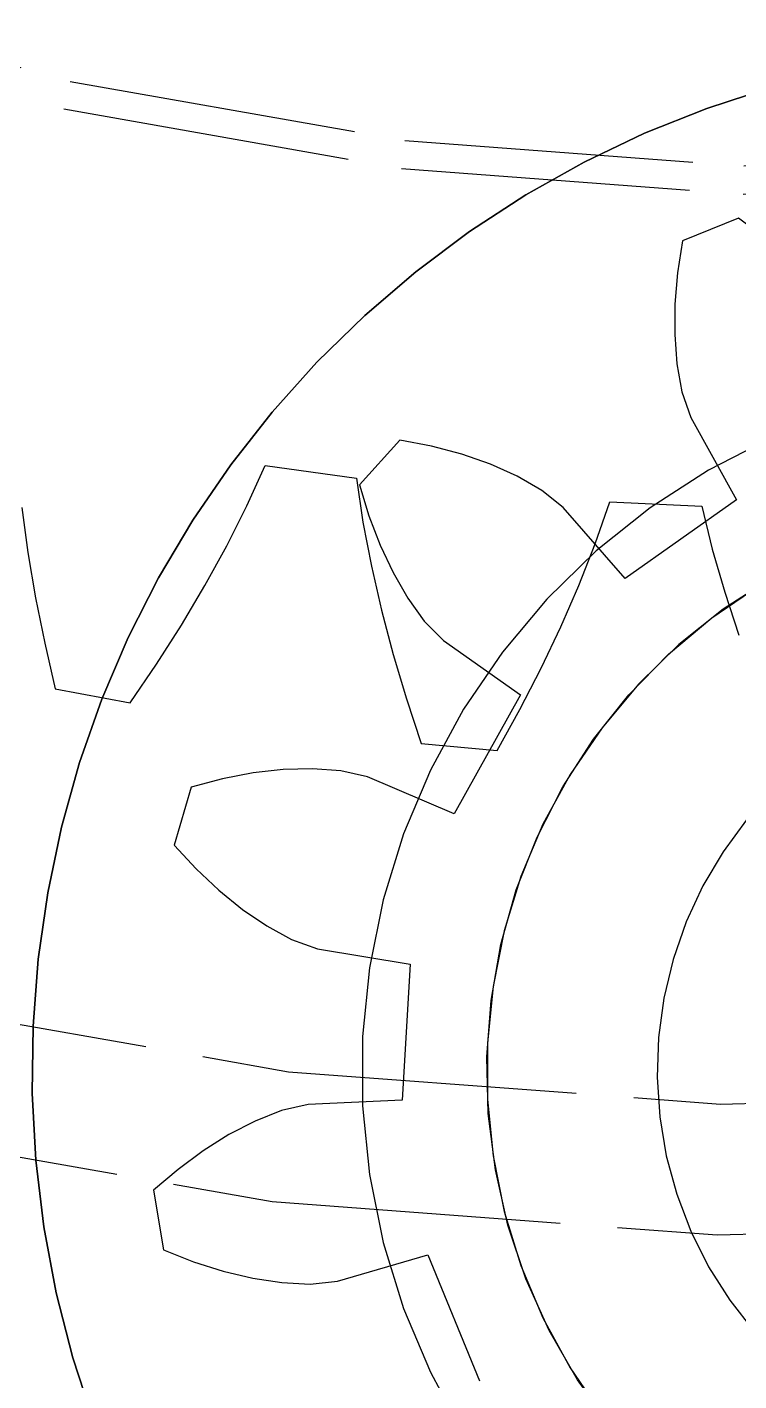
# Model space of a CAD drawing. Header units: millimetres. Extents: x -9 to 234, y -53 to 196.
# Drawn here: x 21.72 to 24.85, y 125.36 to 131.31 of the extents above; entities that cross this region are included whole.
import ezdxf

# ---------------------------------------------------------------- set-up
doc = ezdxf.new("R2010")
doc.units = ezdxf.units.MM
doc.linetypes.add('DASHED', pattern=[1.524, 1.27, -0.254])
doc.layers.add('HIDDEN', color=8, linetype='DASHED')

msp = doc.modelspace()

# ---------------------------------------------------------------- linework, layer by layer
at = {"layer": 'HIDDEN'}
for points in [[(12.59526, 131.36043), (14.0859, 130.17169), (15.6875, 129.13726), (17.38413, 128.26745), (19.15894, 127.57089), (20.99429, 127.0545), (22.87193, 126.72343), (24.7732, 126.58094), (26.67921, 126.62848), (28.57102, 126.86555), (30.42982, 127.28981), (32.23715, 127.89704), (33.97503, 128.6812), (35.6262, 129.6345), (37.17424, 130.74747), (38.60378, 132.00905), (39.9006, 133.40669), (41.05182, 134.9265), (42.04599, 136.55339), (42.87323, 138.27118), (43.52533, 140.06281), (43.9958, 141.91046), (44.27996, 143.79576), (44.375, 145.7)], [(12.59526, 131.36043), (14.0859, 130.17169), (15.6875, 129.13726), (17.38413, 128.26745), (19.15894, 127.57089), (20.99429, 127.0545), (22.87193, 126.72343), (24.7732, 126.58094), (26.67921, 126.62848), (28.57102, 126.86555), (30.42982, 127.28981), (32.23715, 127.89704), (33.97503, 128.6812), (35.6262, 129.6345), (37.17424, 130.74747), (38.60378, 132.00905), (39.9006, 133.40669), (41.05182, 134.9265), (42.04599, 136.55339), (42.87323, 138.27118), (43.52533, 140.06281), (43.9958, 141.91046), (44.27996, 143.79576), (44.375, 145.7)], [(13.75025, 129.70482), (15.4, 128.6393), (17.14764, 127.74333), (18.97581, 127.02583), (20.86634, 126.49392), (22.80043, 126.15289), (24.75887, 126.00612), (26.72218, 126.05509), (28.67087, 126.29929), (30.58556, 126.7363), (32.44722, 127.36179), (34.23735, 128.16953), (35.93816, 129.15149), (37.53275, 130.29792), (39.00527, 131.59742), (40.34108, 133.03708), (41.5269, 134.60259), (42.55096, 136.2784), (43.40308, 138.04783), (44.07478, 139.89332), (44.5594, 141.79652), (44.85211, 143.73851), (44.95, 145.7)], [(13.75025, 129.70482), (15.4, 128.6393), (17.14764, 127.74333), (18.97581, 127.02583), (20.86634, 126.49392), (22.80043, 126.15289), (24.75887, 126.00612), (26.72218, 126.05509), (28.67087, 126.29929), (30.58556, 126.7363), (32.44722, 127.36179), (34.23735, 128.16953), (35.93816, 129.15149), (37.53275, 130.29792), (39.00527, 131.59742), (40.34108, 133.03708), (41.5269, 134.60259), (42.55096, 136.2784), (43.40308, 138.04783), (44.07478, 139.89332), (44.5594, 141.79652), (44.85211, 143.73851), (44.95, 145.7)], [(13.75025, 129.70482), (15.4, 128.6393), (17.14764, 127.74333), (18.97581, 127.02583), (20.86634, 126.49392), (22.80043, 126.15289), (24.75887, 126.00612), (26.72218, 126.05509), (28.67087, 126.29929), (30.58556, 126.7363), (32.44722, 127.36179), (34.23735, 128.16953), (35.93816, 129.15149), (37.53275, 130.29792), (39.00527, 131.59742), (40.34108, 133.03708), (41.5269, 134.60259), (42.55096, 136.2784), (43.40308, 138.04783), (44.07478, 139.89332), (44.5594, 141.79652), (44.85211, 143.73851), (44.95, 145.7)], [(13.75025, 129.70482), (15.4, 128.6393), (17.14764, 127.74333), (18.97581, 127.02583), (20.86634, 126.49392), (22.80043, 126.15289), (24.75887, 126.00612), (26.72218, 126.05509), (28.67087, 126.29929), (30.58556, 126.7363), (32.44722, 127.36179), (34.23735, 128.16953), (35.93816, 129.15149), (37.53275, 130.29792), (39.00527, 131.59742), (40.34108, 133.03708), (41.5269, 134.60259), (42.55096, 136.2784), (43.40308, 138.04783), (44.07478, 139.89332), (44.5594, 141.79652), (44.85211, 143.73851), (44.95, 145.7)], [(13.29301, 136.64293), (14.25422, 135.49741), (15.32471, 134.45328), (16.49384, 133.52093), (17.75, 132.70962), (19.08069, 132.02741), (20.4727, 131.48109), (21.91219, 131.07608), (23.38484, 130.81641), (24.87604, 130.70466), (26.37095, 130.74194), (27.85472, 130.92788), (29.31261, 131.26064), (30.73012, 131.73689), (32.09316, 132.35192), (33.38819, 133.09961), (34.60235, 133.97253), (35.72355, 134.962), (36.74067, 136.05819), (37.64358, 137.2502), (38.42332, 138.52619)], [(13.19396, 136.5679), (14.16313, 135.41289), (15.24249, 134.36011), (16.42131, 133.42004), (17.68787, 132.602), (19.02959, 131.91414), (20.43312, 131.3633), (21.88453, 130.95493), (23.36939, 130.69311), (24.87294, 130.58044), (26.38024, 130.61803), (27.8763, 130.80551), (29.34626, 131.14102), (30.77551, 131.62122), (32.14985, 132.24134), (33.45561, 132.99523), (34.67982, 133.87537), (35.81032, 134.87304), (36.83586, 135.97831), (37.74625, 137.1802), (38.53245, 138.46676)], [(22.01602, 125.18624), (21.92426, 125.46644), (21.85105, 125.75205), (21.7967, 126.04184), (21.76144, 126.33457), (21.74543, 126.62898), (21.74873, 126.9238), (21.77133, 127.21777), (21.81313, 127.50964), (21.87396, 127.79814), (21.95355, 128.08204), (22.05156, 128.36011), (22.16756, 128.63117), (22.30107, 128.89406), (22.45151, 129.14763), (22.61823, 129.39081), (22.80052, 129.62255), (22.99759, 129.84186), (23.2086, 130.04779), (23.43264, 130.23946), (23.66875, 130.41604), (23.91592, 130.57679), (24.17309, 130.721), (24.43915, 130.84807), (24.71295, 130.95744), (24.99333, 131.04864)], [(24.99333, 131.04864), (24.71295, 130.95744), (24.43915, 130.84807), (24.17309, 130.721), (23.91592, 130.57679), (23.66875, 130.41604), (23.43264, 130.23946), (23.2086, 130.04779), (22.99759, 129.84186), (22.80052, 129.62255), (22.61823, 129.39081), (22.45151, 129.14763), (22.30107, 128.89406), (22.16756, 128.63117), (22.05156, 128.36011), (21.95355, 128.08204), (21.87396, 127.79814), (21.81313, 127.50964), (21.77133, 127.21777), (21.74873, 126.9238), (21.74543, 126.62898), (21.76144, 126.33457), (21.7967, 126.04184), (21.85105, 125.75205), (21.92426, 125.46644), (22.01602, 125.18624)], [(24.85129, 130.47561), (24.60535, 130.37481)], [(24.85129, 130.47561), (24.60535, 130.37481)], [(24.96502, 130.39062), (24.85129, 130.47561)], [(24.96502, 130.39062), (24.85129, 130.47561)], [(24.60535, 130.37481), (24.58398, 130.23446)], [(24.60535, 130.37481), (24.58398, 130.23446)], [(24.58398, 130.23446), (24.57254, 130.09723)], [(24.58398, 130.23446), (24.57254, 130.09723)], [(24.57254, 130.09723), (24.57138, 129.96381)], [(24.57254, 130.09723), (24.57138, 129.96381)], [(24.57138, 129.96381), (24.58111, 129.83503)], [(24.57138, 129.96381), (24.58111, 129.83503)], [(24.58111, 129.83503), (24.60308, 129.71213)], [(24.58111, 129.83503), (24.60308, 129.71213)], [(24.60308, 129.71213), (24.6419, 129.59816)], [(24.60308, 129.71213), (24.6419, 129.59816)], [(24.6419, 129.59816), (24.84358, 129.23669)], [(24.6419, 129.59816), (24.84358, 129.23669)], [(23.36237, 129.49985), (23.18452, 129.30232)], [(23.36237, 129.49985), (23.18452, 129.30232)], [(24.98996, 129.50613), (24.71938, 129.36742), (24.46396, 129.20245), (24.22624, 129.01287), (24.00857, 128.80057), (23.81313, 128.56764), (23.64185, 128.31642), (23.49643, 128.04938), (23.37832, 127.7692), (23.2887, 127.47865), (23.22845, 127.18062), (23.19817, 126.87807), (23.19817, 126.57401), (23.22845, 126.27146), (23.2887, 125.97343), (23.37832, 125.68288), (23.49643, 125.40269), (23.64185, 125.13566)], [(24.98996, 129.50613), (24.71938, 129.36742), (24.46396, 129.20245), (24.22624, 129.01287), (24.00857, 128.80057), (23.81313, 128.56764), (23.64185, 128.31642), (23.49643, 128.04938), (23.37832, 127.7692), (23.2887, 127.47865), (23.22845, 127.18062), (23.19817, 126.87807), (23.19817, 126.57401), (23.22845, 126.27146), (23.2887, 125.97343), (23.37832, 125.68288), (23.49643, 125.40269), (23.64185, 125.13566)], [(24.98996, 129.50613), (24.71938, 129.36742), (24.46396, 129.20245), (24.22624, 129.01287), (24.00857, 128.80057), (23.81313, 128.56764), (23.64185, 128.31642), (23.49643, 128.04938), (23.37832, 127.7692), (23.2887, 127.47865), (23.22845, 127.18062), (23.19817, 126.87807), (23.19817, 126.57401), (23.22845, 126.27146), (23.2887, 125.97343), (23.37832, 125.68288), (23.49643, 125.40269), (23.64185, 125.13566)], [(24.98996, 129.50613), (24.71938, 129.36742), (24.46396, 129.20245), (24.22624, 129.01287), (24.00857, 128.80057), (23.81313, 128.56764), (23.64185, 128.31642), (23.49643, 128.04938), (23.37832, 127.7692), (23.2887, 127.47865), (23.22845, 127.18062), (23.19817, 126.87807), (23.19817, 126.57401), (23.22845, 126.27146), (23.2887, 125.97343), (23.37832, 125.68288), (23.49643, 125.40269), (23.64185, 125.13566)], [(23.50171, 129.47262), (23.36237, 129.49985)], [(23.50171, 129.47262), (23.36237, 129.49985)], [(23.63475, 129.43709), (23.50171, 129.47262)], [(23.63475, 129.43709), (23.50171, 129.47262)], [(23.76074, 129.39318), (23.63475, 129.43709)], [(23.76074, 129.39318), (23.63475, 129.43709)], [(22.68967, 129.21008), (22.77018, 129.38741)], [(22.68967, 129.21008), (22.77018, 129.38741)], [(22.77018, 129.38741), (23.17101, 129.3315)], [(22.77018, 129.38741), (23.17101, 129.3315)], [(23.87869, 129.34058), (23.76074, 129.39318)], [(23.87869, 129.34058), (23.76074, 129.39318)], [(23.17101, 129.3315), (23.19991, 129.13891)], [(23.17101, 129.3315), (23.19991, 129.13891)], [(23.98698, 129.27844), (23.87869, 129.34058)], [(23.98698, 129.27844), (23.87869, 129.34058)], [(23.18452, 129.30232), (23.22616, 129.16659)], [(23.18452, 129.30232), (23.22616, 129.16659)], [(24.08117, 129.20344), (23.98698, 129.27844)], [(24.08117, 129.20344), (23.98698, 129.27844)], [(21.69973, 129.20269), (21.72631, 129.00532)], [(21.69973, 129.20269), (21.72631, 129.00532)], [(22.60101, 129.03421), (22.68967, 129.21008)], [(22.60101, 129.03421), (22.68967, 129.21008)], [(24.35342, 128.89165), (24.08117, 129.20344)], [(24.35342, 128.89165), (24.08117, 129.20344)], [(24.22209, 129.04419), (24.28589, 129.22819)], [(24.22209, 129.04419), (24.28589, 129.22819)], [(24.28589, 129.22819), (24.69017, 129.2095)], [(24.28589, 129.22819), (24.69017, 129.2095)], [(24.84358, 129.23669), (24.35342, 128.89165)], [(24.84358, 129.23669), (24.35342, 128.89165)], [(24.69017, 129.2095), (24.73672, 129.0204)], [(24.69017, 129.2095), (24.73672, 129.0204)], [(23.19991, 129.13891), (23.23706, 128.94549)], [(23.19991, 129.13891), (23.23706, 128.94549)], [(23.22616, 129.16659), (23.2754, 129.03799)], [(23.22616, 129.16659), (23.2754, 129.03799)], [(22.50493, 128.85977), (22.60101, 129.03421)], [(22.50493, 128.85977), (22.60101, 129.03421)], [(23.2754, 129.03799), (23.33224, 128.91728)], [(23.2754, 129.03799), (23.33224, 128.91728)], [(24.15004, 128.86089), (24.22209, 129.04419)], [(24.15004, 128.86089), (24.22209, 129.04419)], [(24.73672, 129.0204), (24.79155, 128.83123)], [(24.73672, 129.0204), (24.79155, 128.83123)], [(21.72631, 129.00532), (21.75984, 128.80677)], [(21.72631, 129.00532), (21.75984, 128.80677)], [(23.23706, 128.94549), (23.28173, 128.75141)], [(23.23706, 128.94549), (23.28173, 128.75141)], [(23.33224, 128.91728), (23.39688, 128.80548)], [(23.33224, 128.91728), (23.39688, 128.80548)], [(24.99438, 128.8911), (24.78502, 128.75588), (24.59017, 128.60049), (24.41175, 128.42647), (24.25155, 128.23555), (24.11116, 128.02963), (23.99196, 127.81075), (23.89515, 127.58109), (23.82169, 127.34293), (23.77231, 127.09864), (23.74749, 126.85065), (23.74749, 126.60142), (23.77231, 126.35343), (23.82169, 126.10915), (23.89515, 125.87099), (23.99196, 125.64133), (24.11116, 125.42245), (24.25155, 125.21653)], [(24.99438, 128.8911), (24.78502, 128.75588), (24.59017, 128.60049), (24.41175, 128.42647), (24.25155, 128.23555), (24.11116, 128.02963), (23.99196, 127.81075), (23.89515, 127.58109), (23.82169, 127.34293), (23.77231, 127.09864), (23.74749, 126.85065), (23.74749, 126.60142), (23.77231, 126.35343), (23.82169, 126.10915), (23.89515, 125.87099), (23.99196, 125.64133), (24.11116, 125.42245), (24.25155, 125.21653)], [(24.99438, 128.8911), (24.78502, 128.75588), (24.59017, 128.60049), (24.41175, 128.42647), (24.25155, 128.23555), (24.11116, 128.02963), (23.99196, 127.81075), (23.89515, 127.58109), (23.82169, 127.34293), (23.77231, 127.09864), (23.74749, 126.85065), (23.74749, 126.60142), (23.77231, 126.35343), (23.82169, 126.10915), (23.89515, 125.87099), (23.99196, 125.64133), (24.11116, 125.42245), (24.25155, 125.21653)], [(24.99438, 128.8911), (24.78502, 128.75588), (24.59017, 128.60049), (24.41175, 128.42647), (24.25155, 128.23555), (24.11116, 128.02963), (23.99196, 127.81075), (23.89515, 127.58109), (23.82169, 127.34293), (23.77231, 127.09864), (23.74749, 126.85065), (23.74749, 126.60142), (23.77231, 126.35343), (23.82169, 126.10915), (23.89515, 125.87099), (23.99196, 125.64133), (24.11116, 125.42245), (24.25155, 125.21653)], [(24.99438, 128.8911), (24.78502, 128.75588), (24.59017, 128.60049), (24.41175, 128.42647), (24.25155, 128.23555), (24.11116, 128.02963), (23.99196, 127.81075), (23.89515, 127.58109), (23.82169, 127.34293), (23.77231, 127.09864), (23.74749, 126.85065), (23.74749, 126.60142), (23.77231, 126.35343), (23.82169, 126.10915), (23.89515, 125.87099), (23.99196, 125.64133), (24.11116, 125.42245), (24.25155, 125.21653)], [(24.99438, 128.8911), (24.78502, 128.75588), (24.59017, 128.60049), (24.41175, 128.42647), (24.25155, 128.23555), (24.11116, 128.02963), (23.99196, 127.81075), (23.89515, 127.58109), (23.82169, 127.34293), (23.77231, 127.09864), (23.74749, 126.85065), (23.74749, 126.60142), (23.77231, 126.35343), (23.82169, 126.10915), (23.89515, 125.87099), (23.99196, 125.64133), (24.11116, 125.42245), (24.25155, 125.21653)], [(24.99438, 128.8911), (24.78502, 128.75588), (24.59017, 128.60049), (24.41175, 128.42647), (24.25155, 128.23555), (24.11116, 128.02963), (23.99196, 127.81075), (23.89515, 127.58109), (23.82169, 127.34293), (23.77231, 127.09864), (23.74749, 126.85065), (23.74749, 126.60142), (23.77231, 126.35343), (23.82169, 126.10915), (23.89515, 125.87099), (23.99196, 125.64133), (24.11116, 125.42245), (24.25155, 125.21653)], [(24.99438, 128.8911), (24.78502, 128.75588), (24.59017, 128.60049), (24.41175, 128.42647), (24.25155, 128.23555), (24.11116, 128.02963), (23.99196, 127.81075), (23.89515, 127.58109), (23.82169, 127.34293), (23.77231, 127.09864), (23.74749, 126.85065), (23.74749, 126.60142), (23.77231, 126.35343), (23.82169, 126.10915), (23.89515, 125.87099), (23.99196, 125.64133), (24.11116, 125.42245), (24.25155, 125.21653)], [(22.40194, 128.68674), (22.50493, 128.85977)], [(22.40194, 128.68674), (22.50493, 128.85977)], [(24.2898, 125.16731), (24.14432, 125.36967), (24.0197, 125.58551), (23.9172, 125.81269), (23.83782, 126.04894), (23.78236, 126.29192), (23.75137, 126.53921), (23.74516, 126.78837), (23.76378, 127.0369), (23.80706, 127.28234), (23.87456, 127.52226), (23.96562, 127.75426), (24.07932, 127.97604), (24.21454, 128.1854), (24.36993, 128.38025), (24.54395, 128.55867), (24.73487, 128.71887), (24.94079, 128.85927)], [(24.2898, 125.16731), (24.14432, 125.36967), (24.0197, 125.58551), (23.9172, 125.81269), (23.83782, 126.04894), (23.78236, 126.29192), (23.75137, 126.53921), (23.74516, 126.78837), (23.76378, 127.0369), (23.80706, 127.28234), (23.87456, 127.52226), (23.96562, 127.75426), (24.07932, 127.97604), (24.21454, 128.1854), (24.36993, 128.38025), (24.54395, 128.55867), (24.73487, 128.71887), (24.94079, 128.85927)], [(24.07046, 128.67832), (24.15004, 128.86089)], [(24.07046, 128.67832), (24.15004, 128.86089)], [(24.79155, 128.83123), (24.85395, 128.6421)], [(24.79155, 128.83123), (24.85395, 128.6421)], [(21.75984, 128.80677), (21.79997, 128.6072)], [(21.75984, 128.80677), (21.79997, 128.6072)], [(23.39688, 128.80548), (23.47, 128.70428)], [(23.39688, 128.80548), (23.47, 128.70428)], [(23.28173, 128.75141), (23.33344, 128.5568)], [(23.28173, 128.75141), (23.33344, 128.5568)], [(22.29243, 128.51515), (22.40194, 128.68674)], [(22.29243, 128.51515), (22.40194, 128.68674)], [(23.47, 128.70428), (23.55443, 128.61844)], [(23.47, 128.70428), (23.55443, 128.61844)], [(23.98387, 128.49653), (24.07046, 128.67832)], [(23.98387, 128.49653), (24.07046, 128.67832)], [(21.79997, 128.6072), (21.84643, 128.40675)], [(21.79997, 128.6072), (21.84643, 128.40675)], [(23.55443, 128.61844), (23.89297, 128.38028)], [(23.55443, 128.61844), (23.89297, 128.38028)], [(23.33344, 128.5568), (23.39181, 128.36179)], [(23.33344, 128.5568), (23.39181, 128.36179)], [(22.17669, 128.34502), (22.29243, 128.51515)], [(22.17669, 128.34502), (22.29243, 128.51515)], [(23.89066, 128.31556), (23.98387, 128.49653)], [(23.89066, 128.31556), (23.98387, 128.49653)], [(21.84643, 128.40675), (22.17669, 128.34502)], [(21.84643, 128.40675), (22.17669, 128.34502)], [(23.39181, 128.36179), (23.45657, 128.16648)], [(23.39181, 128.36179), (23.45657, 128.16648)], [(23.89297, 128.38028), (23.60106, 127.85673)], [(23.89297, 128.38028), (23.60106, 127.85673)], [(23.79112, 128.13548), (23.89066, 128.31556)], [(23.79112, 128.13548), (23.89066, 128.31556)], [(23.45657, 128.16648), (23.79112, 128.13548)], [(23.45657, 128.16648), (23.79112, 128.13548)], [(22.97856, 128.05522), (22.84947, 128.05144)], [(22.97856, 128.05522), (22.84947, 128.05144)], [(23.10309, 128.04622), (22.97856, 128.05522)], [(23.10309, 128.04622), (22.97856, 128.05522)], [(22.58163, 128.01062), (22.44427, 127.9747)], [(22.58163, 128.01062), (22.44427, 127.9747)], [(22.7169, 128.03633), (22.58163, 128.01062)], [(22.7169, 128.03633), (22.58163, 128.01062)], [(22.84947, 128.05144), (22.7169, 128.03633)], [(22.84947, 128.05144), (22.7169, 128.03633)], [(23.22049, 128.01952), (23.10309, 128.04622)], [(23.22049, 128.01952), (23.10309, 128.04622)], [(23.60106, 127.85673), (23.22049, 128.01952)], [(23.60106, 127.85673), (23.22049, 128.01952)], [(22.44427, 127.9747), (22.36973, 127.71956)], [(22.44427, 127.9747), (22.36973, 127.71956)], [(24.88713, 127.83074), (24.78388, 127.69011), (24.69515, 127.5399), (24.62181, 127.3816), (24.5646, 127.21679), (24.52409, 127.0471), (24.50067, 126.87421), (24.49458, 126.69986), (24.50588, 126.52577), (24.53446, 126.35366), (24.58003, 126.18526), (24.64215, 126.02223), (24.72019, 125.8662), (24.81337, 125.71871), (24.92078, 125.58123)], [(24.88713, 127.83074), (24.78388, 127.69011), (24.69515, 127.5399), (24.62181, 127.3816), (24.5646, 127.21679), (24.52409, 127.0471), (24.50067, 126.87421), (24.49458, 126.69986), (24.50588, 126.52577), (24.53446, 126.35366), (24.58003, 126.18526), (24.64215, 126.02223), (24.72019, 125.8662), (24.81337, 125.71871), (24.92078, 125.58123)], [(22.36973, 127.71956), (22.46615, 127.61534)], [(22.36973, 127.71956), (22.46615, 127.61534)], [(22.46615, 127.61534), (22.5663, 127.52085)], [(22.46615, 127.61534), (22.5663, 127.52085)], [(22.5663, 127.52085), (22.66989, 127.43675)], [(22.5663, 127.52085), (22.66989, 127.43675)], [(22.66989, 127.43675), (22.77664, 127.36407)], [(22.66989, 127.43675), (22.77664, 127.36407)], [(22.77664, 127.36407), (22.88643, 127.30462)], [(22.77664, 127.36407), (22.88643, 127.30462)], [(22.88643, 127.30462), (22.99974, 127.26391)], [(22.88643, 127.30462), (22.99974, 127.26391)], [(22.99974, 127.26391), (23.40809, 127.19622)], [(22.99974, 127.26391), (23.40809, 127.19622)], [(23.40809, 127.19622), (23.37224, 126.59786)], [(23.40809, 127.19622), (23.37224, 126.59786)], [(22.95873, 126.57941), (22.84137, 126.55252)], [(22.95873, 126.57941), (22.84137, 126.55252)], [(23.37224, 126.59786), (22.95873, 126.57941)], [(23.37224, 126.59786), (22.95873, 126.57941)], [(22.72527, 126.5066), (22.6106, 126.44718)], [(22.72527, 126.5066), (22.6106, 126.44718)], [(22.84137, 126.55252), (22.72527, 126.5066)], [(22.84137, 126.55252), (22.72527, 126.5066)], [(22.6106, 126.44718), (22.49772, 126.37606)], [(22.6106, 126.44718), (22.49772, 126.37606)], [(22.49772, 126.37606), (22.38699, 126.2942)], [(22.49772, 126.37606), (22.38699, 126.2942)], [(22.38699, 126.2942), (22.27883, 126.20223)], [(22.38699, 126.2942), (22.27883, 126.20223)], [(22.27883, 126.20223), (22.32237, 125.94003)], [(22.27883, 126.20223), (22.32237, 125.94003)], [(22.32237, 125.94003), (22.45445, 125.88796)], [(22.32237, 125.94003), (22.45445, 125.88796)], [(23.08769, 125.80285), (23.48497, 125.91903)], [(23.08769, 125.80285), (23.48497, 125.91903)], [(23.48497, 125.91903), (23.71229, 125.36438)], [(23.48497, 125.91903), (23.71229, 125.36438)], [(22.45445, 125.88796), (22.58569, 125.84628)], [(22.45445, 125.88796), (22.58569, 125.84628)], [(22.58569, 125.84628), (22.71551, 125.81545)], [(22.58569, 125.84628), (22.71551, 125.81545)], [(22.71551, 125.81545), (22.84322, 125.79629)], [(22.71551, 125.81545), (22.84322, 125.79629)], [(22.84322, 125.79629), (22.96793, 125.79036)], [(22.84322, 125.79629), (22.96793, 125.79036)], [(22.96793, 125.79036), (23.08769, 125.80285)], [(22.96793, 125.79036), (23.08769, 125.80285)]]:
    msp.add_lwpolyline(points, dxfattribs=at)

doc.saveas('drawing.dxf')
